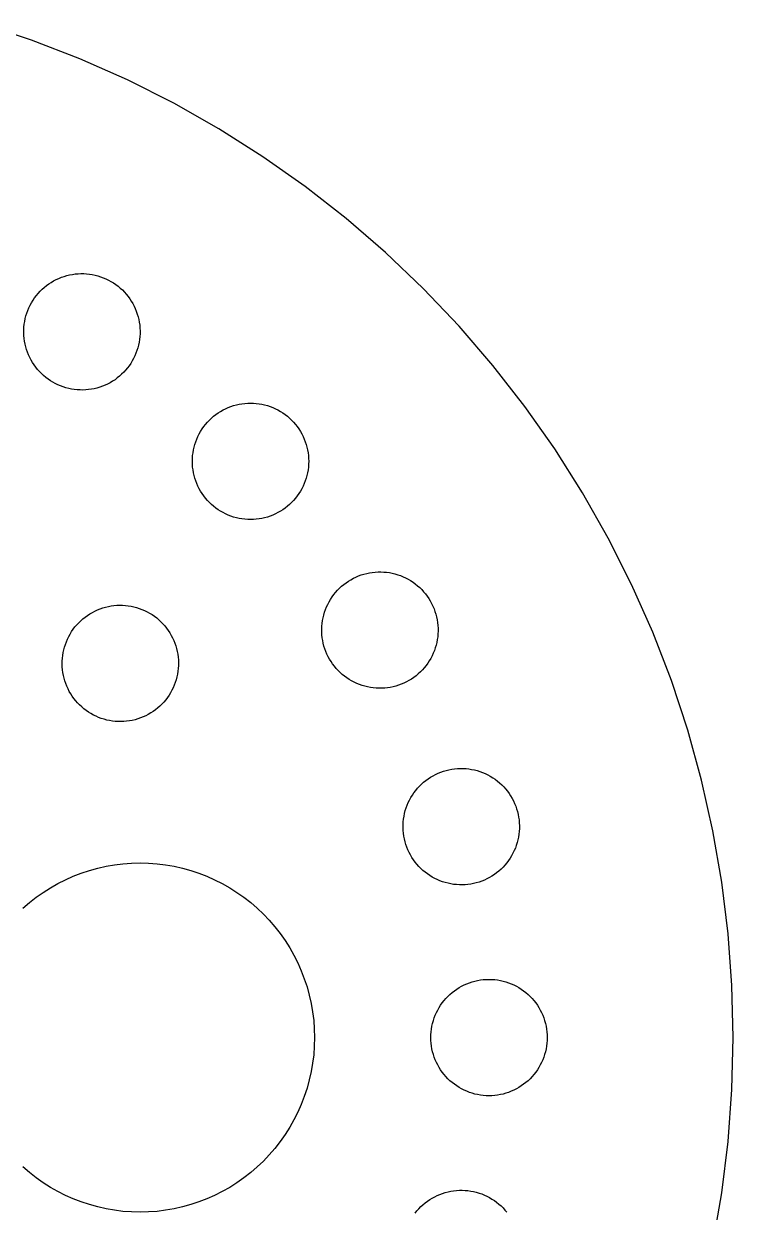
# Model space of a CAD drawing. Header units: metres. Extents: x -91 to 91, y -91 to 91.
# Drawn here: x 30 to 91, y -15 to 87.1 of the extents above; entities that cross this region are included whole.
import ezdxf

# ---------------------------------------------------------------- set-up
doc = ezdxf.new("R2010")
doc.units = ezdxf.units.M

msp = doc.modelspace()

# ---------------------------------------------------------------- linework, layer by layer
for p, q in [((30.657, 85.6805), (26.4159, 87.0816)), ((34.8242, 84.073), (30.657, 85.6805)), ((38.9075, 82.263), (34.8242, 84.073)), ((42.8971, 80.2548), (38.9075, 82.263)), ((46.7833, 78.0533), (42.8971, 80.2548)), ((50.5569, 75.6637), (46.7833, 78.0533)), ((54.2086, 73.0919), (50.5569, 75.6637)), ((57.7298, 70.3439), (54.2086, 73.0919)), ((61.1119, 67.4265), (57.7298, 70.3439)), ((64.3467, 64.3467), (61.1119, 67.4265)), ((33.2387, 65.3013), (33.4705, 65.3821)), ((33.4705, 65.3821), (33.7059, 65.4514)), ((33.7059, 65.4514), (33.9444, 65.5091)), ((33.9444, 65.5091), (34.1855, 65.555)), ((34.1855, 65.555), (34.4286, 65.589)), ((34.4286, 65.589), (34.673, 65.6111)), ((34.673, 65.6111), (34.9182, 65.6211)), ((34.9182, 65.6211), (35.1636, 65.6191)), ((35.1636, 65.6191), (35.4086, 65.605)), ((35.4086, 65.605), (35.6526, 65.579)), ((35.6526, 65.579), (35.8951, 65.541)), ((35.8951, 65.541), (36.1354, 65.4911)), ((36.1354, 65.4911), (36.3729, 65.4296)), ((36.3729, 65.4296), (36.6072, 65.3564)), ((36.6072, 65.3564), (36.8376, 65.2719)), ((31.582, 64.2711), (31.7652, 64.4344)), ((31.7652, 64.4344), (31.9562, 64.5885)), ((31.9562, 64.5885), (32.1545, 64.7331)), ((32.1545, 64.7331), (32.3596, 64.8678)), ((32.3596, 64.8678), (32.5712, 64.9922)), ((32.5712, 64.9922), (32.7885, 65.1061)), ((32.7885, 65.1061), (33.0112, 65.2092)), ((33.0112, 65.2092), (33.2387, 65.3013)), ((36.8376, 65.2719), (37.0635, 65.1761)), ((37.0635, 65.1761), (37.2845, 65.0694)), ((37.2845, 65.0694), (37.5, 64.9519)), ((37.5, 64.9519), (37.7095, 64.824)), ((37.7095, 64.824), (37.9124, 64.686)), ((37.9124, 64.686), (38.1083, 64.5382)), ((38.1083, 64.5382), (38.2967, 64.381)), ((38.2967, 64.381), (38.4772, 64.2147)), ((67.4265, 61.1119), (64.3467, 64.3467)), ((30.6699, 63.1218), (30.7977, 63.3312)), ((30.7977, 63.3312), (30.9358, 63.5342)), ((30.9358, 63.5342), (31.0836, 63.7301)), ((31.0836, 63.7301), (31.2408, 63.9185)), ((31.2408, 63.9185), (31.4071, 64.099)), ((31.4071, 64.099), (31.582, 64.2711)), ((38.4772, 64.2147), (38.6493, 64.0397)), ((38.6493, 64.0397), (38.8126, 63.8566)), ((38.8126, 63.8566), (38.9668, 63.6656)), ((38.9668, 63.6656), (39.1113, 63.4673)), ((39.1113, 63.4673), (39.246, 63.2621)), ((30.2653, 62.229), (30.3499, 62.4594)), ((30.3499, 62.4594), (30.4457, 62.6853)), ((30.4457, 62.6853), (30.5524, 62.9063)), ((30.5524, 62.9063), (30.6699, 63.1218)), ((39.246, 63.2621), (39.3704, 63.0506)), ((39.3704, 63.0506), (39.4844, 62.8332)), ((39.4844, 62.8332), (39.5875, 62.6105)), ((39.5875, 62.6105), (39.6795, 62.383)), ((39.6795, 62.383), (39.7603, 62.1513)), ((30.0167, 61.0304), (30.0428, 61.2744)), ((30.0428, 61.2744), (30.0808, 61.5169)), ((30.0808, 61.5169), (30.1306, 61.7572)), ((30.1306, 61.7572), (30.1922, 61.9947)), ((30.1922, 61.9947), (30.2653, 62.229)), ((39.7603, 62.1513), (39.8296, 61.9159)), ((39.8296, 61.9159), (39.8873, 61.6773)), ((39.8873, 61.6773), (39.9332, 61.4362)), ((39.9332, 61.4362), (39.9672, 61.1932)), ((30.0007, 60.54), (30.0027, 60.7854)), ((30.0107, 60.2948), (30.0007, 60.54)), ((30.0027, 60.7854), (30.0167, 61.0304)), ((30.0328, 60.0503), (30.0107, 60.2948)), ((39.9672, 61.1932), (39.9893, 60.9488)), ((39.9973, 60.4582), (39.9833, 60.2132)), ((39.9893, 60.9488), (39.9993, 60.7036)), ((39.9993, 60.7036), (39.9973, 60.4582)), ((70.3439, 57.7298), (67.4265, 61.1119)), ((30.0668, 59.8073), (30.0328, 60.0503)), ((30.1127, 59.5662), (30.0668, 59.8073)), ((30.1704, 59.3277), (30.1127, 59.5662)), ((30.2397, 59.0923), (30.1704, 59.3277)), ((39.8078, 59.2488), (39.7346, 59.0146)), ((39.8694, 59.4864), (39.8078, 59.2488)), ((39.9192, 59.7267), (39.8694, 59.4864)), ((39.9572, 59.9691), (39.9192, 59.7267)), ((39.9833, 60.2132), (39.9572, 59.9691)), ((30.3205, 58.8605), (30.2397, 59.0923)), ((30.4125, 58.633), (30.3205, 58.8605)), ((30.5156, 58.4103), (30.4125, 58.633)), ((30.6295, 58.1929), (30.5156, 58.4103)), ((30.754, 57.9814), (30.6295, 58.1929)), ((39.4476, 58.3372), (39.3301, 58.1218)), ((39.5543, 58.5582), (39.4476, 58.3372)), ((39.6501, 58.7842), (39.5543, 58.5582)), ((39.7346, 59.0146), (39.6501, 58.7842)), ((30.8887, 57.7763), (30.754, 57.9814)), ((31.0332, 57.578), (30.8887, 57.7763)), ((31.1874, 57.387), (31.0332, 57.578)), ((31.3507, 57.2038), (31.1874, 57.387)), ((31.5228, 57.0289), (31.3507, 57.2038)), ((38.7592, 57.325), (38.5929, 57.1446)), ((38.9164, 57.5135), (38.7592, 57.325)), ((39.0642, 57.7094), (38.9164, 57.5135)), ((39.2022, 57.9123), (39.0642, 57.7094)), ((39.3301, 58.1218), (39.2022, 57.9123)), ((73.0919, 54.2086), (70.3439, 57.7298)), ((31.7033, 56.8626), (31.5228, 57.0289)), ((31.8917, 56.7053), (31.7033, 56.8626)), ((32.0876, 56.5575), (31.8917, 56.7053)), ((32.2905, 56.4195), (32.0876, 56.5575)), ((32.5, 56.2916), (32.2905, 56.4195)), ((32.7155, 56.1742), (32.5, 56.2916)), ((32.9365, 56.0675), (32.7155, 56.1742)), ((37.4288, 56.2513), (37.2114, 56.1374)), ((37.6403, 56.3758), (37.4288, 56.2513)), ((37.8455, 56.5104), (37.6403, 56.3758)), ((38.0438, 56.655), (37.8455, 56.5104)), ((38.2348, 56.8091), (38.0438, 56.655)), ((38.418, 56.9725), (38.2348, 56.8091)), ((38.5929, 57.1446), (38.418, 56.9725)), ((33.1624, 55.9717), (32.9365, 56.0675)), ((33.3928, 55.8871), (33.1624, 55.9717)), ((33.627, 55.814), (33.3928, 55.8871)), ((33.8646, 55.7524), (33.627, 55.814)), ((34.1049, 55.7025), (33.8646, 55.7524)), ((34.3474, 55.6646), (34.1049, 55.7025)), ((34.5914, 55.6385), (34.3474, 55.6646)), ((34.8364, 55.6245), (34.5914, 55.6385)), ((35.0818, 55.6224), (34.8364, 55.6245)), ((35.327, 55.6325), (35.0818, 55.6224)), ((35.5714, 55.6545), (35.327, 55.6325)), ((35.8145, 55.6886), (35.5714, 55.6545)), ((36.0556, 55.7345), (35.8145, 55.6886)), ((36.2941, 55.7921), (36.0556, 55.7345)), ((36.5295, 55.8615), (36.2941, 55.7921)), ((36.7612, 55.9422), (36.5295, 55.8615)), ((36.9887, 56.0343), (36.7612, 55.9422)), ((37.2114, 56.1374), (36.9887, 56.0343)), ((47.3597, 54.0174), (47.584, 54.1169)), ((47.584, 54.1169), (47.813, 54.2052)), ((47.813, 54.2052), (48.0461, 54.2822)), ((48.0461, 54.2822), (48.2826, 54.3476)), ((48.2826, 54.3476), (48.522, 54.4014)), ((48.522, 54.4014), (48.7638, 54.4433)), ((48.7638, 54.4433), (49.0074, 54.4734)), ((49.0074, 54.4734), (49.2521, 54.4914)), ((49.2521, 54.4914), (49.4975, 54.4975)), ((49.4975, 54.4975), (49.7428, 54.4914)), ((49.7428, 54.4914), (49.9875, 54.4734)), ((49.9875, 54.4734), (50.2311, 54.4433)), ((50.2311, 54.4433), (50.4729, 54.4014)), ((50.4729, 54.4014), (50.7124, 54.3476)), ((50.7124, 54.3476), (50.9489, 54.2822)), ((50.9489, 54.2822), (51.1819, 54.2052)), ((51.1819, 54.2052), (51.4109, 54.1169)), ((51.4109, 54.1169), (51.6352, 54.0174)), ((75.6637, 50.5569), (73.0919, 54.2086)), ((45.9619, 53.033), (46.1397, 53.2022)), ((46.1397, 53.2022), (46.3255, 53.3625)), ((46.3255, 53.3625), (46.519, 53.5135)), ((46.519, 53.5135), (46.7196, 53.6548)), ((46.7196, 53.6548), (46.927, 53.7861)), ((46.927, 53.7861), (47.1405, 53.9071)), ((47.1405, 53.9071), (47.3597, 54.0174)), ((51.6352, 54.0174), (51.8544, 53.9071)), ((51.8544, 53.9071), (52.068, 53.7861)), ((52.068, 53.7861), (52.2753, 53.6548)), ((52.2753, 53.6548), (52.476, 53.5135)), ((52.476, 53.5135), (52.6694, 53.3625)), ((52.6694, 53.3625), (52.8553, 53.2022)), ((52.8553, 53.2022), (53.033, 53.033)), ((45.0879, 51.8544), (45.2088, 52.068)), ((45.2088, 52.068), (45.3401, 52.2753)), ((45.3401, 52.2753), (45.4814, 52.476)), ((45.4814, 52.476), (45.6324, 52.6694)), ((45.6324, 52.6694), (45.7927, 52.8553)), ((45.7927, 52.8553), (45.9619, 53.033)), ((53.033, 53.033), (53.2022, 52.8553)), ((53.2022, 52.8553), (53.3625, 52.6694)), ((53.3625, 52.6694), (53.5135, 52.476)), ((53.5135, 52.476), (53.6548, 52.2753)), ((53.6548, 52.2753), (53.7861, 52.068)), ((53.7861, 52.068), (53.9071, 51.8544)), ((44.7128, 50.9489), (44.7897, 51.1819)), ((44.7897, 51.1819), (44.8781, 51.4109)), ((44.8781, 51.4109), (44.9775, 51.6352)), ((44.9775, 51.6352), (45.0879, 51.8544)), ((53.9071, 51.8544), (54.0174, 51.6352)), ((54.0174, 51.6352), (54.1169, 51.4109)), ((54.1169, 51.4109), (54.2052, 51.1819)), ((54.2052, 51.1819), (54.2822, 50.9489)), ((44.5215, 49.9875), (44.5516, 50.2311)), ((44.5516, 50.2311), (44.5935, 50.4729)), ((44.5935, 50.4729), (44.6473, 50.7124)), ((44.6473, 50.7124), (44.7128, 50.9489)), ((54.2822, 50.9489), (54.3476, 50.7124)), ((54.3476, 50.7124), (54.4014, 50.4729)), ((54.4014, 50.4729), (54.4433, 50.2311)), ((54.4433, 50.2311), (54.4734, 49.9875)), ((78.0533, 46.7833), (75.6637, 50.5569)), ((44.4975, 49.4975), (44.5035, 49.7428)), ((44.5035, 49.2521), (44.4975, 49.4975)), ((44.5035, 49.7428), (44.5215, 49.9875)), ((44.5215, 49.0074), (44.5035, 49.2521)), ((44.5516, 48.7638), (44.5215, 49.0074)), ((54.4734, 49.0074), (54.4433, 48.7638)), ((54.4734, 49.9875), (54.4914, 49.7428)), ((54.4914, 49.2521), (54.4734, 49.0074)), ((54.4914, 49.7428), (54.4975, 49.4975)), ((54.4975, 49.4975), (54.4914, 49.2521)), ((44.5935, 48.522), (44.5516, 48.7638)), ((44.6473, 48.2826), (44.5935, 48.522)), ((44.7128, 48.0461), (44.6473, 48.2826)), ((44.7897, 47.813), (44.7128, 48.0461)), ((54.2822, 48.0461), (54.2052, 47.813)), ((54.3476, 48.2826), (54.2822, 48.0461)), ((54.4014, 48.522), (54.3476, 48.2826)), ((54.4433, 48.7638), (54.4014, 48.522)), ((44.8781, 47.584), (44.7897, 47.813)), ((44.9775, 47.3597), (44.8781, 47.584)), ((45.0879, 47.1405), (44.9775, 47.3597)), ((45.2088, 46.927), (45.0879, 47.1405)), ((53.9071, 47.1405), (53.7861, 46.927)), ((54.0174, 47.3597), (53.9071, 47.1405)), ((54.1169, 47.584), (54.0174, 47.3597)), ((54.2052, 47.813), (54.1169, 47.584)), ((45.3401, 46.7196), (45.2088, 46.927)), ((45.4814, 46.519), (45.3401, 46.7196)), ((45.6324, 46.3255), (45.4814, 46.519)), ((45.7927, 46.1397), (45.6324, 46.3255)), ((45.9619, 45.9619), (45.7927, 46.1397)), ((46.1397, 45.7927), (45.9619, 45.9619)), ((53.033, 45.9619), (52.8553, 45.7927)), ((53.2022, 46.1397), (53.033, 45.9619)), ((53.3625, 46.3255), (53.2022, 46.1397)), ((53.5135, 46.519), (53.3625, 46.3255)), ((53.6548, 46.7196), (53.5135, 46.519)), ((53.7861, 46.927), (53.6548, 46.7196)), ((80.2548, 42.8971), (78.0533, 46.7833)), ((46.3255, 45.6324), (46.1397, 45.7927)), ((46.519, 45.4814), (46.3255, 45.6324)), ((46.7196, 45.3401), (46.519, 45.4814)), ((46.927, 45.2088), (46.7196, 45.3401)), ((47.1405, 45.0879), (46.927, 45.2088)), ((47.3597, 44.9775), (47.1405, 45.0879)), ((47.584, 44.8781), (47.3597, 44.9775)), ((51.6352, 44.9775), (51.4109, 44.8781)), ((51.8544, 45.0879), (51.6352, 44.9775)), ((52.068, 45.2088), (51.8544, 45.0879)), ((52.2753, 45.3401), (52.068, 45.2088)), ((52.476, 45.4814), (52.2753, 45.3401)), ((52.6694, 45.6324), (52.476, 45.4814)), ((52.8553, 45.7927), (52.6694, 45.6324)), ((47.813, 44.7897), (47.584, 44.8781)), ((48.0461, 44.7128), (47.813, 44.7897)), ((48.2826, 44.6473), (48.0461, 44.7128)), ((48.522, 44.5935), (48.2826, 44.6473)), ((48.7638, 44.5516), (48.522, 44.5935)), ((49.0074, 44.5215), (48.7638, 44.5516)), ((49.2521, 44.5035), (49.0074, 44.5215)), ((49.4975, 44.4975), (49.2521, 44.5035)), ((49.7428, 44.5035), (49.4975, 44.4975)), ((49.9875, 44.5215), (49.7428, 44.5035)), ((50.2311, 44.5516), (49.9875, 44.5215)), ((50.4729, 44.5935), (50.2311, 44.5516)), ((50.7124, 44.6473), (50.4729, 44.5935)), ((50.9489, 44.7128), (50.7124, 44.6473)), ((51.1819, 44.7897), (50.9489, 44.7128)), ((51.4109, 44.8781), (51.1819, 44.7897)), ((82.263, 38.9075), (80.2548, 42.8971)), ((59.2488, 39.8078), (59.4864, 39.8694)), ((59.4864, 39.8694), (59.7267, 39.9192)), ((59.7267, 39.9192), (59.9691, 39.9572)), ((59.9691, 39.9572), (60.2132, 39.9833)), ((60.2132, 39.9833), (60.4582, 39.9973)), ((60.4582, 39.9973), (60.7036, 39.9993)), ((60.7036, 39.9993), (60.9488, 39.9893)), ((60.9488, 39.9893), (61.1932, 39.9672)), ((61.1932, 39.9672), (61.4362, 39.9332)), ((61.4362, 39.9332), (61.6773, 39.8873)), ((61.6773, 39.8873), (61.9159, 39.8296)), ((61.9159, 39.8296), (62.1513, 39.7603)), ((57.325, 38.7592), (57.5135, 38.9164)), ((57.5135, 38.9164), (57.7094, 39.0642)), ((57.7094, 39.0642), (57.9123, 39.2022)), ((57.9123, 39.2022), (58.1218, 39.3301)), ((58.1218, 39.3301), (58.3372, 39.4476)), ((58.3372, 39.4476), (58.5582, 39.5543)), ((58.5582, 39.5543), (58.7842, 39.6501)), ((58.7842, 39.6501), (59.0146, 39.7346)), ((59.0146, 39.7346), (59.2488, 39.8078)), ((62.1513, 39.7603), (62.383, 39.6795)), ((62.383, 39.6795), (62.6105, 39.5875)), ((62.6105, 39.5875), (62.8332, 39.4844)), ((62.8332, 39.4844), (63.0506, 39.3704)), ((63.0506, 39.3704), (63.2621, 39.246)), ((63.2621, 39.246), (63.4673, 39.1113)), ((63.4673, 39.1113), (63.6656, 38.9668)), ((63.6656, 38.9668), (63.8566, 38.8126)), ((63.8566, 38.8126), (64.0397, 38.6493)), ((84.073, 34.8242), (82.263, 38.9075)), ((56.3758, 37.6403), (56.5104, 37.8455)), ((56.5104, 37.8455), (56.655, 38.0438)), ((56.655, 38.0438), (56.8091, 38.2348)), ((56.8091, 38.2348), (56.9725, 38.418)), ((56.9725, 38.418), (57.1446, 38.5929)), ((57.1446, 38.5929), (57.325, 38.7592)), ((64.0397, 38.6493), (64.2147, 38.4772)), ((64.2147, 38.4772), (64.381, 38.2967)), ((64.381, 38.2967), (64.5382, 38.1083)), ((64.5382, 38.1083), (64.686, 37.9124)), ((64.686, 37.9124), (64.824, 37.7095)), ((36.3385, 36.7376), (36.5665, 36.8284)), ((36.5665, 36.8284), (36.7987, 36.908)), ((36.7987, 36.908), (37.0345, 36.976)), ((37.0345, 36.976), (37.2733, 37.0324)), ((37.2733, 37.0324), (37.5146, 37.077)), ((37.5146, 37.077), (37.7579, 37.1096)), ((37.7579, 37.1096), (38.0024, 37.1304)), ((38.0024, 37.1304), (38.2477, 37.1391)), ((38.2477, 37.1391), (38.4931, 37.1357)), ((38.4931, 37.1357), (38.738, 37.1203)), ((38.738, 37.1203), (38.9819, 37.093)), ((38.9819, 37.093), (39.2241, 37.0536)), ((39.2241, 37.0536), (39.4641, 37.0025)), ((39.4641, 37.0025), (39.7014, 36.9396)), ((39.7014, 36.9396), (39.9352, 36.8652)), ((39.9352, 36.8652), (40.1651, 36.7794)), ((40.1651, 36.7794), (40.3906, 36.6824)), ((55.8615, 36.5295), (55.9422, 36.7612)), ((55.9422, 36.7612), (56.0343, 36.9887)), ((56.0343, 36.9887), (56.1374, 37.2114)), ((56.1374, 37.2114), (56.2513, 37.4288)), ((56.2513, 37.4288), (56.3758, 37.6403)), ((64.824, 37.7095), (64.9519, 37.5)), ((64.9519, 37.5), (65.0694, 37.2845)), ((65.0694, 37.2845), (65.1761, 37.0635)), ((65.1761, 37.0635), (65.2719, 36.8376)), ((65.2719, 36.8376), (65.3564, 36.6072)), ((34.7283, 35.6361), (34.9042, 35.8073)), ((34.9042, 35.8073), (35.0883, 35.9696)), ((35.0883, 35.9696), (35.2801, 36.1227)), ((35.2801, 36.1227), (35.4792, 36.2662)), ((35.4792, 36.2662), (35.6851, 36.3997)), ((35.6851, 36.3997), (35.8973, 36.523)), ((35.8973, 36.523), (36.1153, 36.6357)), ((36.1153, 36.6357), (36.3385, 36.7376)), ((40.3906, 36.6824), (40.611, 36.5744)), ((40.611, 36.5744), (40.8258, 36.4558)), ((40.8258, 36.4558), (41.0345, 36.3268)), ((41.0345, 36.3268), (41.2367, 36.1877)), ((41.2367, 36.1877), (41.4318, 36.0388)), ((41.4318, 36.0388), (41.6194, 35.8805)), ((41.6194, 35.8805), (41.799, 35.7133)), ((55.6545, 35.5714), (55.6886, 35.8145)), ((55.6886, 35.8145), (55.7345, 36.0556)), ((55.7345, 36.0556), (55.7921, 36.2941)), ((55.7921, 36.2941), (55.8615, 36.5295)), ((65.3564, 36.6072), (65.4296, 36.3729)), ((65.4296, 36.3729), (65.4911, 36.1354)), ((65.4911, 36.1354), (65.541, 35.8951)), ((65.541, 35.8951), (65.579, 35.6526)), ((33.9858, 34.6629), (34.1148, 34.8717)), ((34.1148, 34.8717), (34.2539, 35.0739)), ((34.2539, 35.0739), (34.4028, 35.269)), ((34.4028, 35.269), (34.5611, 35.4566)), ((34.5611, 35.4566), (34.7283, 35.6361)), ((41.799, 35.7133), (41.9701, 35.5374)), ((41.9701, 35.5374), (42.1324, 35.3533)), ((42.1324, 35.3533), (42.2855, 35.1615)), ((42.2855, 35.1615), (42.429, 34.9624)), ((42.429, 34.9624), (42.5626, 34.7565)), ((42.5626, 34.7565), (42.6859, 34.5443)), ((55.6224, 35.0818), (55.6325, 35.327)), ((55.6245, 34.8364), (55.6224, 35.0818)), ((55.6385, 34.5914), (55.6245, 34.8364)), ((55.6325, 35.327), (55.6545, 35.5714)), ((65.579, 35.6526), (65.605, 35.4086)), ((65.605, 35.4086), (65.6191, 35.1636)), ((65.6211, 34.9182), (65.6111, 34.673)), ((65.6191, 35.1636), (65.6211, 34.9182)), ((85.6805, 30.657), (84.073, 34.8242)), ((33.502, 33.5385), (33.5764, 33.7724)), ((33.5764, 33.7724), (33.6622, 34.0023)), ((33.6622, 34.0023), (33.7592, 34.2277)), ((33.7592, 34.2277), (33.8672, 34.4481)), ((33.8672, 34.4481), (33.9858, 34.6629)), ((42.6859, 34.5443), (42.7986, 34.3263)), ((42.7986, 34.3263), (42.9005, 34.1031)), ((42.9005, 34.1031), (42.9913, 33.8751)), ((42.9913, 33.8751), (43.0708, 33.6429)), ((55.6646, 34.3474), (55.6385, 34.5914)), ((55.7025, 34.1049), (55.6646, 34.3474)), ((55.7524, 33.8646), (55.7025, 34.1049)), ((55.814, 33.627), (55.7524, 33.8646)), ((65.4514, 33.7059), (65.3821, 33.4705)), ((65.5091, 33.9444), (65.4514, 33.7059)), ((65.555, 34.1855), (65.5091, 33.9444)), ((65.589, 34.4286), (65.555, 34.1855)), ((65.6111, 34.673), (65.589, 34.4286)), ((33.3212, 32.5751), (33.3486, 32.819)), ((33.3486, 32.819), (33.3879, 33.0613)), ((33.3879, 33.0613), (33.4391, 33.3013)), ((33.4391, 33.3013), (33.502, 33.5385)), ((43.0708, 33.6429), (43.1388, 33.4071)), ((43.1388, 33.4071), (43.1952, 33.1683)), ((43.1952, 33.1683), (43.2398, 32.9269)), ((43.2398, 32.9269), (43.2725, 32.6837)), ((43.2725, 32.6837), (43.2932, 32.4392)), ((55.8871, 33.3928), (55.814, 33.627)), ((55.9717, 33.1624), (55.8871, 33.3928)), ((56.0675, 32.9365), (55.9717, 33.1624)), ((56.1742, 32.7155), (56.0675, 32.9365)), ((56.2916, 32.5), (56.1742, 32.7155)), ((65.1061, 32.7885), (64.9922, 32.5712)), ((65.2092, 33.0112), (65.1061, 32.7885)), ((65.3013, 33.2387), (65.2092, 33.0112)), ((65.3821, 33.4705), (65.3013, 33.2387)), ((33.3025, 32.0848), (33.3059, 32.3302)), ((33.3112, 31.8396), (33.3025, 32.0848)), ((33.3059, 32.3302), (33.3212, 32.5751)), ((33.3319, 31.595), (33.3112, 31.8396)), ((43.2832, 31.7036), (43.2558, 31.4597)), ((43.2986, 31.9485), (43.2832, 31.7036)), ((43.2932, 32.4392), (43.3019, 32.1939)), ((43.3019, 32.1939), (43.2986, 31.9485)), ((56.4195, 32.2905), (56.2916, 32.5)), ((56.5575, 32.0876), (56.4195, 32.2905)), ((56.7053, 31.8917), (56.5575, 32.0876)), ((56.8626, 31.7033), (56.7053, 31.8917)), ((57.0289, 31.5228), (56.8626, 31.7033)), ((64.4344, 31.7652), (64.2711, 31.582)), ((64.5885, 31.9562), (64.4344, 31.7652)), ((64.7331, 32.1545), (64.5885, 31.9562)), ((64.8678, 32.3596), (64.7331, 32.1545)), ((64.9922, 32.5712), (64.8678, 32.3596)), ((33.3646, 31.3518), (33.3319, 31.595)), ((33.4092, 31.1105), (33.3646, 31.3518)), ((33.4656, 30.8716), (33.4092, 31.1105)), ((33.5336, 30.6358), (33.4656, 30.8716)), ((33.6131, 30.4037), (33.5336, 30.6358)), ((43.1025, 30.7402), (43.028, 30.5064)), ((43.1653, 30.9774), (43.1025, 30.7402)), ((43.2165, 31.2175), (43.1653, 30.9774)), ((43.2558, 31.4597), (43.2165, 31.2175)), ((57.2038, 31.3507), (57.0289, 31.5228)), ((57.387, 31.1874), (57.2038, 31.3507)), ((57.578, 31.0332), (57.387, 31.1874)), ((57.7763, 30.8887), (57.578, 31.0332)), ((57.9814, 30.754), (57.7763, 30.8887)), ((58.1929, 30.6295), (57.9814, 30.754)), ((58.4103, 30.5156), (58.1929, 30.6295)), ((63.1218, 30.6699), (62.9063, 30.5524)), ((63.3312, 30.7977), (63.1218, 30.6699)), ((63.5342, 30.9358), (63.3312, 30.7977)), ((63.7301, 31.0836), (63.5342, 30.9358)), ((63.9185, 31.2408), (63.7301, 31.0836)), ((64.099, 31.4071), (63.9185, 31.2408)), ((64.2711, 31.582), (64.099, 31.4071)), ((87.0816, 26.4159), (85.6805, 30.657)), ((33.704, 30.1757), (33.6131, 30.4037)), ((33.8059, 29.9524), (33.704, 30.1757)), ((33.9186, 29.7344), (33.8059, 29.9524)), ((34.0419, 29.5222), (33.9186, 29.7344)), ((42.6186, 29.6158), (42.4896, 29.407)), ((42.7373, 29.8306), (42.6186, 29.6158)), ((42.8452, 30.051), (42.7373, 29.8306)), ((42.9422, 30.2765), (42.8452, 30.051)), ((43.028, 30.5064), (42.9422, 30.2765)), ((58.633, 30.4125), (58.4103, 30.5156)), ((58.8605, 30.3205), (58.633, 30.4125)), ((59.0923, 30.2397), (58.8605, 30.3205)), ((59.3277, 30.1704), (59.0923, 30.2397)), ((59.5662, 30.1127), (59.3277, 30.1704)), ((59.8073, 30.0668), (59.5662, 30.1127)), ((60.0503, 30.0328), (59.8073, 30.0668)), ((60.2948, 30.0107), (60.0503, 30.0328)), ((60.54, 30.0007), (60.2948, 30.0107)), ((60.7854, 30.0027), (60.54, 30.0007)), ((61.0304, 30.0167), (60.7854, 30.0027)), ((61.2744, 30.0428), (61.0304, 30.0167)), ((61.5169, 30.0808), (61.2744, 30.0428)), ((61.7572, 30.1306), (61.5169, 30.0808)), ((61.9947, 30.1922), (61.7572, 30.1306)), ((62.229, 30.2653), (61.9947, 30.1922)), ((62.4594, 30.3499), (62.229, 30.2653)), ((62.6853, 30.4457), (62.4594, 30.3499)), ((62.9063, 30.5524), (62.6853, 30.4457)), ((34.1754, 29.3163), (34.0419, 29.5222)), ((34.3189, 29.1172), (34.1754, 29.3163)), ((34.472, 28.9254), (34.3189, 29.1172)), ((34.6343, 28.7414), (34.472, 28.9254)), ((34.8055, 28.5655), (34.6343, 28.7414)), ((41.8761, 28.6426), (41.7002, 28.4715)), ((42.0434, 28.8222), (41.8761, 28.6426)), ((42.2016, 29.0098), (42.0434, 28.8222)), ((42.3505, 29.2049), (42.2016, 29.0098)), ((42.4896, 29.407), (42.3505, 29.2049)), ((34.985, 28.3982), (34.8055, 28.5655)), ((35.1726, 28.2399), (34.985, 28.3982)), ((35.3677, 28.0911), (35.1726, 28.2399)), ((35.5699, 27.952), (35.3677, 28.0911)), ((35.7786, 27.823), (35.5699, 27.952)), ((35.9935, 27.7043), (35.7786, 27.823)), ((36.2139, 27.5964), (35.9935, 27.7043)), ((36.4393, 27.4994), (36.2139, 27.5964)), ((40.4892, 27.643), (40.2659, 27.5411)), ((40.7072, 27.7557), (40.4892, 27.643)), ((40.9194, 27.879), (40.7072, 27.7557)), ((41.1252, 28.0126), (40.9194, 27.879)), ((41.3243, 28.1561), (41.1252, 28.0126)), ((41.5162, 28.3091), (41.3243, 28.1561)), ((41.7002, 28.4715), (41.5162, 28.3091)), ((36.6692, 27.4136), (36.4393, 27.4994)), ((36.9031, 27.3391), (36.6692, 27.4136)), ((37.1403, 27.2763), (36.9031, 27.3391)), ((37.3803, 27.2251), (37.1403, 27.2763)), ((37.6226, 27.1858), (37.3803, 27.2251)), ((37.8664, 27.1584), (37.6226, 27.1858)), ((38.1114, 27.143), (37.8664, 27.1584)), ((38.3568, 27.1397), (38.1114, 27.143)), ((38.602, 27.1484), (38.3568, 27.1397)), ((38.8465, 27.1691), (38.602, 27.1484)), ((39.0898, 27.2018), (38.8465, 27.1691)), ((39.3311, 27.2464), (39.0898, 27.2018)), ((39.5699, 27.3028), (39.3311, 27.2464)), ((39.8057, 27.3708), (39.5699, 27.3028)), ((40.0379, 27.4503), (39.8057, 27.3708)), ((40.2659, 27.5411), (40.0379, 27.4503)), ((88.2728, 22.1112), (87.0816, 26.4159)), ((64.9745, 22.3633), (65.186, 22.4878)), ((65.186, 22.4878), (65.4034, 22.6017)), ((65.4034, 22.6017), (65.6261, 22.7048)), ((65.6261, 22.7048), (65.8535, 22.7969)), ((65.8535, 22.7969), (66.0853, 22.8776)), ((66.0853, 22.8776), (66.3207, 22.947)), ((66.3207, 22.947), (66.5592, 23.0046)), ((66.5592, 23.0046), (66.8003, 23.0505)), ((66.8003, 23.0505), (67.0434, 23.0846)), ((67.0434, 23.0846), (67.2878, 23.1066)), ((67.2878, 23.1066), (67.533, 23.1167)), ((67.533, 23.1167), (67.7784, 23.1147)), ((67.7784, 23.1147), (68.0234, 23.1006)), ((68.0234, 23.1006), (68.2674, 23.0746)), ((68.2674, 23.0746), (68.5099, 23.0366)), ((68.5099, 23.0366), (68.7502, 22.9867)), ((68.7502, 22.9867), (68.9877, 22.9251)), ((68.9877, 22.9251), (69.222, 22.852)), ((69.222, 22.852), (69.4524, 22.7674)), ((69.4524, 22.7674), (69.6783, 22.6716)), ((69.6783, 22.6716), (69.8993, 22.5649)), ((69.8993, 22.5649), (70.1148, 22.4474)), ((63.8556, 21.414), (64.0219, 21.5945)), ((64.0219, 21.5945), (64.1968, 21.7666)), ((64.1968, 21.7666), (64.38, 21.93)), ((64.38, 21.93), (64.571, 22.0841)), ((64.571, 22.0841), (64.7693, 22.2287)), ((64.7693, 22.2287), (64.9745, 22.3633)), ((70.1148, 22.4474), (70.3243, 22.3196)), ((70.3243, 22.3196), (70.5272, 22.1816)), ((70.5272, 22.1816), (70.7231, 22.0338)), ((70.7231, 22.0338), (70.9115, 21.8765)), ((70.9115, 21.8765), (71.092, 21.7102)), ((71.092, 21.7102), (71.2641, 21.5353)), ((71.2641, 21.5353), (71.4274, 21.3521)), ((89.2514, 17.7532), (88.2728, 22.1112)), ((63.1672, 20.4018), (63.2847, 20.6173)), ((63.2847, 20.6173), (63.4126, 20.8268)), ((63.4126, 20.8268), (63.5506, 21.0297)), ((63.5506, 21.0297), (63.6984, 21.2256)), ((63.6984, 21.2256), (63.8556, 21.414)), ((71.4274, 21.3521), (71.5816, 21.1611)), ((71.5816, 21.1611), (71.7261, 20.9628)), ((71.7261, 20.9628), (71.8608, 20.7577)), ((71.8608, 20.7577), (71.9852, 20.5461)), ((71.9852, 20.5461), (72.0992, 20.3288)), ((62.7454, 19.2527), (62.807, 19.4903)), ((62.807, 19.4903), (62.8801, 19.7245)), ((62.8801, 19.7245), (62.9647, 19.9549)), ((62.9647, 19.9549), (63.0605, 20.1809)), ((63.0605, 20.1809), (63.1672, 20.4018)), ((72.0992, 20.3288), (72.2023, 20.1061)), ((72.2023, 20.1061), (72.2943, 19.8786)), ((72.2943, 19.8786), (72.3751, 19.6468)), ((72.3751, 19.6468), (72.4444, 19.4114)), ((72.4444, 19.4114), (72.5021, 19.1729)), ((62.6175, 18.2809), (62.6315, 18.5259)), ((62.6315, 18.5259), (62.6576, 18.77)), ((62.6576, 18.77), (62.6956, 19.0124)), ((62.6956, 19.0124), (62.7454, 19.2527)), ((72.5021, 19.1729), (72.548, 18.9318)), ((72.548, 18.9318), (72.582, 18.6888)), ((72.582, 18.6888), (72.6041, 18.4443)), ((72.6041, 18.4443), (72.6141, 18.1991)), ((62.6155, 18.0355), (62.6175, 18.2809)), ((62.6255, 17.7903), (62.6155, 18.0355)), ((62.6476, 17.5459), (62.6255, 17.7903)), ((62.6816, 17.3028), (62.6476, 17.5459)), ((72.572, 17.4647), (72.534, 17.2222)), ((72.5981, 17.7087), (72.572, 17.4647)), ((72.6121, 17.9537), (72.5981, 17.7087)), ((72.6141, 18.1991), (72.6121, 17.9537)), ((90.0151, 13.3525), (89.2514, 17.7532)), ((62.7275, 17.0618), (62.6816, 17.3028)), ((62.7852, 16.8232), (62.7275, 17.0618)), ((62.8545, 16.5878), (62.7852, 16.8232)), ((62.9353, 16.3561), (62.8545, 16.5878)), ((63.0273, 16.1286), (62.9353, 16.3561)), ((72.3495, 16.5101), (72.2649, 16.2797)), ((72.4226, 16.7444), (72.3495, 16.5101)), ((72.4842, 16.9819), (72.4226, 16.7444)), ((72.534, 17.2222), (72.4842, 16.9819)), ((63.1304, 15.9059), (63.0273, 16.1286)), ((63.2444, 15.6885), (63.1304, 15.9059)), ((63.3688, 15.477), (63.2444, 15.6885)), ((63.5035, 15.2718), (63.3688, 15.477)), ((71.817, 15.4079), (71.679, 15.2049)), ((71.9449, 15.6173), (71.817, 15.4079)), ((72.0624, 15.8328), (71.9449, 15.6173)), ((72.1691, 16.0538), (72.0624, 15.8328)), ((72.2649, 16.2797), (72.1691, 16.0538)), ((34.9466, 14.1232), (35.6457, 14.3541)), ((35.6457, 14.3541), (36.3553, 14.5505)), ((36.3553, 14.5505), (37.0736, 14.7118)), ((37.0736, 14.7118), (37.799, 14.8376)), ((37.799, 14.8376), (38.5297, 14.9278)), ((38.5297, 14.9278), (39.264, 14.9819)), ((39.264, 14.9819), (40, 15)), ((40, 15), (40.736, 14.9819)), ((40.736, 14.9819), (41.4702, 14.9278)), ((41.4702, 14.9278), (42.2009, 14.8376)), ((42.2009, 14.8376), (42.9263, 14.7118)), ((42.9263, 14.7118), (43.6447, 14.5505)), ((43.6447, 14.5505), (44.3543, 14.3541)), ((44.3543, 14.3541), (45.0533, 14.1232)), ((63.648, 15.0735), (63.5035, 15.2718)), ((63.8022, 14.8825), (63.648, 15.0735)), ((63.9655, 14.6994), (63.8022, 14.8825)), ((64.1376, 14.5244), (63.9655, 14.6994)), ((64.3181, 14.3581), (64.1376, 14.5244)), ((64.5065, 14.2009), (64.3181, 14.3581)), ((70.8496, 14.3047), (70.6586, 14.1506)), ((71.0328, 14.468), (70.8496, 14.3047)), ((71.2077, 14.6401), (71.0328, 14.468)), ((71.374, 14.8206), (71.2077, 14.6401)), ((71.5312, 15.009), (71.374, 14.8206)), ((71.679, 15.2049), (71.5312, 15.009)), ((32.929, 13.2288), (33.5867, 13.5598)), ((33.5867, 13.5598), (34.2597, 13.8582)), ((34.2597, 13.8582), (34.9466, 14.1232)), ((45.0533, 14.1232), (45.7402, 13.8582)), ((45.7402, 13.8582), (46.4133, 13.5598)), ((46.4133, 13.5598), (47.0709, 13.2288)), ((64.7024, 14.0531), (64.5065, 14.2009)), ((64.9053, 13.9151), (64.7024, 14.0531)), ((65.1148, 13.7872), (64.9053, 13.9151)), ((65.3303, 13.6697), (65.1148, 13.7872)), ((65.5513, 13.563), (65.3303, 13.6697)), ((65.7772, 13.4672), (65.5513, 13.563)), ((66.0076, 13.3827), (65.7772, 13.4672)), ((66.2419, 13.3095), (66.0076, 13.3827)), ((66.4794, 13.2479), (66.2419, 13.3095)), ((68.9089, 13.2877), (68.6704, 13.23)), ((69.1443, 13.357), (68.9089, 13.2877)), ((69.3761, 13.4378), (69.1443, 13.357)), ((69.6035, 13.5298), (69.3761, 13.4378)), ((69.8262, 13.633), (69.6035, 13.5298)), ((70.0436, 13.7469), (69.8262, 13.633)), ((70.2551, 13.8713), (70.0436, 13.7469)), ((70.4603, 14.006), (70.2551, 13.8713)), ((70.6586, 14.1506), (70.4603, 14.006)), ((90.5618, 8.91956), (90.0151, 13.3525)), ((31.0645, 12.0481), (31.6664, 12.472)), ((31.6664, 12.472), (32.2885, 12.8659)), ((32.2885, 12.8659), (32.929, 13.2288)), ((47.0709, 13.2288), (47.7115, 12.8659)), ((47.7115, 12.8659), (48.3335, 12.472)), ((48.3335, 12.472), (48.9355, 12.0481)), ((66.7197, 13.1981), (66.4794, 13.2479)), ((66.9622, 13.1601), (66.7197, 13.1981)), ((67.2062, 13.134), (66.9622, 13.1601)), ((67.4512, 13.12), (67.2062, 13.134)), ((67.6966, 13.118), (67.4512, 13.12)), ((67.9418, 13.128), (67.6966, 13.118)), ((68.1862, 13.1501), (67.9418, 13.128)), ((68.4293, 13.1841), (68.1862, 13.1501)), ((68.6704, 13.23), (68.4293, 13.1841)), ((29.9266, 11.1143), (30.4841, 11.5952)), ((30.4841, 11.5952), (31.0645, 12.0481)), ((48.9355, 12.0481), (49.5159, 11.5952)), ((49.5159, 11.5952), (50.0734, 11.1143)), ((50.0734, 11.1143), (50.6066, 10.6066)), ((50.6066, 10.6066), (51.1143, 10.0734)), ((51.1143, 10.0734), (51.5952, 9.51588)), ((51.5952, 9.51588), (52.0481, 8.93549)), ((52.0481, 8.93549), (52.472, 8.33354)), ((52.472, 8.33354), (52.8659, 7.71153)), ((90.8904, 4.46515), (90.5618, 8.91956)), ((52.8659, 7.71153), (53.2288, 7.07094)), ((53.2288, 7.07094), (53.5598, 6.41331)), ((53.5598, 6.41331), (53.8582, 5.74025)), ((53.8582, 5.74025), (54.1232, 5.05334)), ((54.1232, 5.05334), (54.3541, 4.35426)), ((54.3541, 4.35426), (54.5505, 3.6447)), ((67.0215, 4.01604), (67.2221, 4.15733)), ((67.2221, 4.15733), (67.4295, 4.28864)), ((67.4295, 4.28864), (67.643, 4.40959)), ((67.643, 4.40959), (67.8622, 4.51994)), ((67.8622, 4.51994), (68.0866, 4.61938)), ((68.0866, 4.61938), (68.3155, 4.70772)), ((68.3155, 4.70772), (68.5486, 4.7847)), ((68.5486, 4.7847), (68.7851, 4.85014)), ((68.7851, 4.85014), (69.0245, 4.90392)), ((69.0245, 4.90392), (69.2663, 4.94588)), ((69.2663, 4.94588), (69.5099, 4.97592)), ((69.5099, 4.97592), (69.7547, 4.99397)), ((69.7547, 4.99397), (70, 5)), ((70, 5), (70.2453, 4.99397)), ((70.2453, 4.99397), (70.4901, 4.97592)), ((70.4901, 4.97592), (70.7336, 4.94588)), ((70.7336, 4.94588), (70.9754, 4.90392)), ((70.9754, 4.90392), (71.2149, 4.85014)), ((71.2149, 4.85014), (71.4514, 4.7847)), ((71.4514, 4.7847), (71.6844, 4.70772)), ((71.6844, 4.70772), (71.9134, 4.61938)), ((71.9134, 4.61938), (72.1378, 4.51994)), ((72.1378, 4.51994), (72.357, 4.40959)), ((72.357, 4.40959), (72.5705, 4.28864)), ((72.5705, 4.28864), (72.7778, 4.15733)), ((72.7778, 4.15733), (72.9785, 4.01604)), ((91, 0), (90.8904, 4.46515)), ((54.5505, 3.6447), (54.7118, 2.92635)), ((65.9839, 2.97849), (66.1349, 3.17195)), ((66.1349, 3.17195), (66.2952, 3.35779)), ((66.2952, 3.35779), (66.4645, 3.53552)), ((66.4645, 3.53552), (66.6422, 3.70474)), ((66.6422, 3.70474), (66.828, 3.86505)), ((66.828, 3.86505), (67.0215, 4.01604)), ((72.9785, 4.01604), (73.172, 3.86505)), ((73.172, 3.86505), (73.3578, 3.70474)), ((73.3578, 3.70474), (73.5355, 3.53552)), ((73.5355, 3.53552), (73.7047, 3.35779)), ((73.7047, 3.35779), (73.8651, 3.17195)), ((73.8651, 3.17195), (74.016, 2.97849)), ((54.7118, 2.92635), (54.8376, 2.20094)), ((54.8376, 2.20094), (54.9278, 1.47025)), ((65.3806, 1.91341), (65.48, 2.13777)), ((65.48, 2.13777), (65.5904, 2.35698)), ((65.5904, 2.35698), (65.7113, 2.57051)), ((65.7113, 2.57051), (65.8427, 2.77785)), ((65.8427, 2.77785), (65.9839, 2.97849)), ((74.016, 2.97849), (74.1573, 2.77785)), ((74.1573, 2.77785), (74.2886, 2.57051)), ((74.2886, 2.57051), (74.4096, 2.35698)), ((74.4096, 2.35698), (74.5199, 2.13777)), ((74.5199, 2.13777), (74.6194, 1.91341)), ((54.9278, 1.47025), (54.9819, 0.73601)), ((65.0961, 0.97545), (65.1498, 1.21489)), ((65.1498, 1.21489), (65.2153, 1.45142)), ((65.2153, 1.45142), (65.2923, 1.68445)), ((65.2923, 1.68445), (65.3806, 1.91341)), ((74.6194, 1.91341), (74.7077, 1.68445)), ((74.7077, 1.68445), (74.7847, 1.45142)), ((74.7847, 1.45142), (74.8501, 1.21489)), ((74.8501, 1.21489), (74.9039, 0.97545)), ((54.9819, 0.73601), (55, 0)), ((55, 0), (54.9819, -0.73601)), ((65, 0), (65.006, 0.24533)), ((65.006, -0.24533), (65, 0)), ((65.006, 0.24533), (65.0241, 0.49008)), ((65.0241, 0.49008), (65.0541, 0.73364)), ((65.0541, 0.73364), (65.0961, 0.97545)), ((74.9039, 0.97545), (74.9459, 0.73364)), ((74.9459, 0.73364), (74.9759, 0.49008)), ((74.9759, 0.49008), (74.994, 0.24533)), ((74.994, 0.24533), (75, 0)), ((75, 0), (74.994, -0.24533)), ((90.8904, -4.46515), (91, 0)), ((54.9819, -0.73601), (54.9278, -1.47025)), ((65.0241, -0.49008), (65.006, -0.24533)), ((65.0541, -0.73364), (65.0241, -0.49008)), ((65.0961, -0.97545), (65.0541, -0.73364)), ((65.1498, -1.21489), (65.0961, -0.97545)), ((74.9039, -0.97545), (74.8501, -1.21489)), ((74.9459, -0.73364), (74.9039, -0.97545)), ((74.9759, -0.49008), (74.9459, -0.73364)), ((74.994, -0.24533), (74.9759, -0.49008)), ((54.9278, -1.47025), (54.8376, -2.20094)), ((65.2153, -1.45142), (65.1498, -1.21489)), ((65.2923, -1.68445), (65.2153, -1.45142)), ((65.3806, -1.91341), (65.2923, -1.68445)), ((65.48, -2.13777), (65.3806, -1.91341)), ((74.6194, -1.91341), (74.5199, -2.13777)), ((74.7077, -1.68445), (74.6194, -1.91341)), ((74.7847, -1.45142), (74.7077, -1.68445)), ((74.8501, -1.21489), (74.7847, -1.45142)), ((54.7118, -2.92635), (54.5505, -3.6447)), ((54.8376, -2.20094), (54.7118, -2.92635)), ((65.5904, -2.35698), (65.48, -2.13777)), ((65.7113, -2.57051), (65.5904, -2.35698)), ((65.8427, -2.77785), (65.7113, -2.57051)), ((65.9839, -2.97849), (65.8427, -2.77785)), ((66.1349, -3.17195), (65.9839, -2.97849)), ((74.016, -2.97849), (73.8651, -3.17195)), ((74.1573, -2.77785), (74.016, -2.97849)), ((74.2886, -2.57051), (74.1573, -2.77785)), ((74.4096, -2.35698), (74.2886, -2.57051)), ((74.5199, -2.13777), (74.4096, -2.35698)), ((54.5505, -3.6447), (54.3541, -4.35426)), ((66.2952, -3.35779), (66.1349, -3.17195)), ((66.4645, -3.53552), (66.2952, -3.35779)), ((66.6422, -3.70474), (66.4645, -3.53552)), ((66.828, -3.86505), (66.6422, -3.70474)), ((67.0215, -4.01604), (66.828, -3.86505)), ((67.2221, -4.15733), (67.0215, -4.01604)), ((72.9785, -4.01604), (72.7778, -4.15733)), ((73.172, -3.86505), (72.9785, -4.01604)), ((73.3578, -3.70474), (73.172, -3.86505)), ((73.5355, -3.53552), (73.3578, -3.70474)), ((73.7047, -3.35779), (73.5355, -3.53552)), ((73.8651, -3.17195), (73.7047, -3.35779)), ((54.1232, -5.05334), (53.8582, -5.74025)), ((54.3541, -4.35426), (54.1232, -5.05334)), ((67.4295, -4.28864), (67.2221, -4.15733)), ((67.643, -4.40959), (67.4295, -4.28864)), ((67.8622, -4.51994), (67.643, -4.40959)), ((68.0866, -4.61938), (67.8622, -4.51994)), ((68.3155, -4.70772), (68.0866, -4.61938)), ((68.5486, -4.7847), (68.3155, -4.70772)), ((68.7851, -4.85014), (68.5486, -4.7847)), ((69.0245, -4.90392), (68.7851, -4.85014)), ((69.2663, -4.94588), (69.0245, -4.90392)), ((69.5099, -4.97592), (69.2663, -4.94588)), ((69.7547, -4.99397), (69.5099, -4.97592)), ((70, -5), (69.7547, -4.99397)), ((70.2453, -4.99397), (70, -5)), ((70.4901, -4.97592), (70.2453, -4.99397)), ((70.7336, -4.94588), (70.4901, -4.97592)), ((70.9754, -4.90392), (70.7336, -4.94588)), ((71.2149, -4.85014), (70.9754, -4.90392)), ((71.4514, -4.7847), (71.2149, -4.85014)), ((71.6844, -4.70772), (71.4514, -4.7847)), ((71.9134, -4.61938), (71.6844, -4.70772)), ((72.1378, -4.51994), (71.9134, -4.61938)), ((72.357, -4.40959), (72.1378, -4.51994)), ((72.5705, -4.28864), (72.357, -4.40959)), ((72.7778, -4.15733), (72.5705, -4.28864)), ((90.5618, -8.91956), (90.8904, -4.46515)), ((53.8582, -5.74025), (53.5598, -6.41331)), ((53.2288, -7.07094), (52.8659, -7.71153)), ((53.5598, -6.41331), (53.2288, -7.07094)), ((52.8659, -7.71153), (52.472, -8.33354)), ((52.0481, -8.93549), (51.5952, -9.51588)), ((52.472, -8.33354), (52.0481, -8.93549)), ((90.0151, -13.3525), (90.5618, -8.91956)), ((51.1143, -10.0734), (50.6066, -10.6066)), ((51.5952, -9.51588), (51.1143, -10.0734)), ((30.4841, -11.5952), (29.9266, -11.1143)), ((50.0734, -11.1143), (49.5159, -11.5952)), ((50.6066, -10.6066), (50.0734, -11.1143)), ((31.0645, -12.0481), (30.4841, -11.5952)), ((31.6664, -12.472), (31.0645, -12.0481)), ((48.9355, -12.0481), (48.3335, -12.472)), ((49.5159, -11.5952), (48.9355, -12.0481)), ((32.2885, -12.8659), (31.6664, -12.472)), ((32.929, -13.2288), (32.2885, -12.8659)), ((33.5867, -13.5598), (32.929, -13.2288)), ((47.0709, -13.2288), (46.4133, -13.5598)), ((47.7115, -12.8659), (47.0709, -13.2288)), ((48.3335, -12.472), (47.7115, -12.8659)), ((66.2419, -13.3095), (66.4794, -13.2479)), ((66.4794, -13.2479), (66.7197, -13.1981)), ((66.7197, -13.1981), (66.9622, -13.1601)), ((66.9622, -13.1601), (67.2062, -13.134)), ((67.2062, -13.134), (67.4512, -13.12)), ((67.4512, -13.12), (67.6966, -13.118)), ((67.6966, -13.118), (67.9418, -13.128)), ((67.9418, -13.128), (68.1862, -13.1501)), ((68.1862, -13.1501), (68.4293, -13.1841)), ((68.4293, -13.1841), (68.6704, -13.23)), ((68.6704, -13.23), (68.9089, -13.2877)), ((34.2597, -13.8582), (33.5867, -13.5598)), ((34.9466, -14.1232), (34.2597, -13.8582)), ((35.6457, -14.3541), (34.9466, -14.1232)), ((45.0533, -14.1232), (44.3543, -14.3541)), ((45.7402, -13.8582), (45.0533, -14.1232)), ((46.4133, -13.5598), (45.7402, -13.8582)), ((64.3181, -14.3581), (64.5065, -14.2009)), ((64.5065, -14.2009), (64.7024, -14.0531)), ((64.7024, -14.0531), (64.9053, -13.9151)), ((64.9053, -13.9151), (65.1148, -13.7872)), ((65.1148, -13.7872), (65.3303, -13.6697)), ((65.3303, -13.6697), (65.5513, -13.563)), ((65.5513, -13.563), (65.7772, -13.4672)), ((65.7772, -13.4672), (66.0076, -13.3827)), ((66.0076, -13.3827), (66.2419, -13.3095)), ((68.9089, -13.2877), (69.1443, -13.357)), ((69.1443, -13.357), (69.3761, -13.4378)), ((69.3761, -13.4378), (69.6035, -13.5298)), ((69.6035, -13.5298), (69.8262, -13.633)), ((69.8262, -13.633), (70.0436, -13.7469)), ((70.0436, -13.7469), (70.2551, -13.8713)), ((70.2551, -13.8713), (70.4603, -14.006)), ((70.4603, -14.006), (70.6586, -14.1506)), ((70.6586, -14.1506), (70.8496, -14.3047)), ((89.2514, -17.7532), (90.0151, -13.3525)), ((36.3553, -14.5505), (35.6457, -14.3541)), ((37.0736, -14.7118), (36.3553, -14.5505)), ((37.799, -14.8376), (37.0736, -14.7118)), ((38.5297, -14.9278), (37.799, -14.8376)), ((39.264, -14.9819), (38.5297, -14.9278)), ((40, -15), (39.264, -14.9819)), ((40.736, -14.9819), (40, -15)), ((41.4702, -14.9278), (40.736, -14.9819)), ((42.2009, -14.8376), (41.4702, -14.9278)), ((42.9263, -14.7118), (42.2009, -14.8376)), ((43.6447, -14.5505), (42.9263, -14.7118)), ((44.3543, -14.3541), (43.6447, -14.5505)), ((63.648, -15.0735), (63.8022, -14.8825)), ((63.8022, -14.8825), (63.9655, -14.6994)), ((63.9655, -14.6994), (64.1376, -14.5244)), ((64.1376, -14.5244), (64.3181, -14.3581)), ((70.8496, -14.3047), (71.0328, -14.468)), ((71.0328, -14.468), (71.2077, -14.6401)), ((71.2077, -14.6401), (71.374, -14.8206)), ((71.374, -14.8206), (71.5312, -15.009))]:
    msp.add_line(p, q)

doc.saveas('drawing.dxf')
